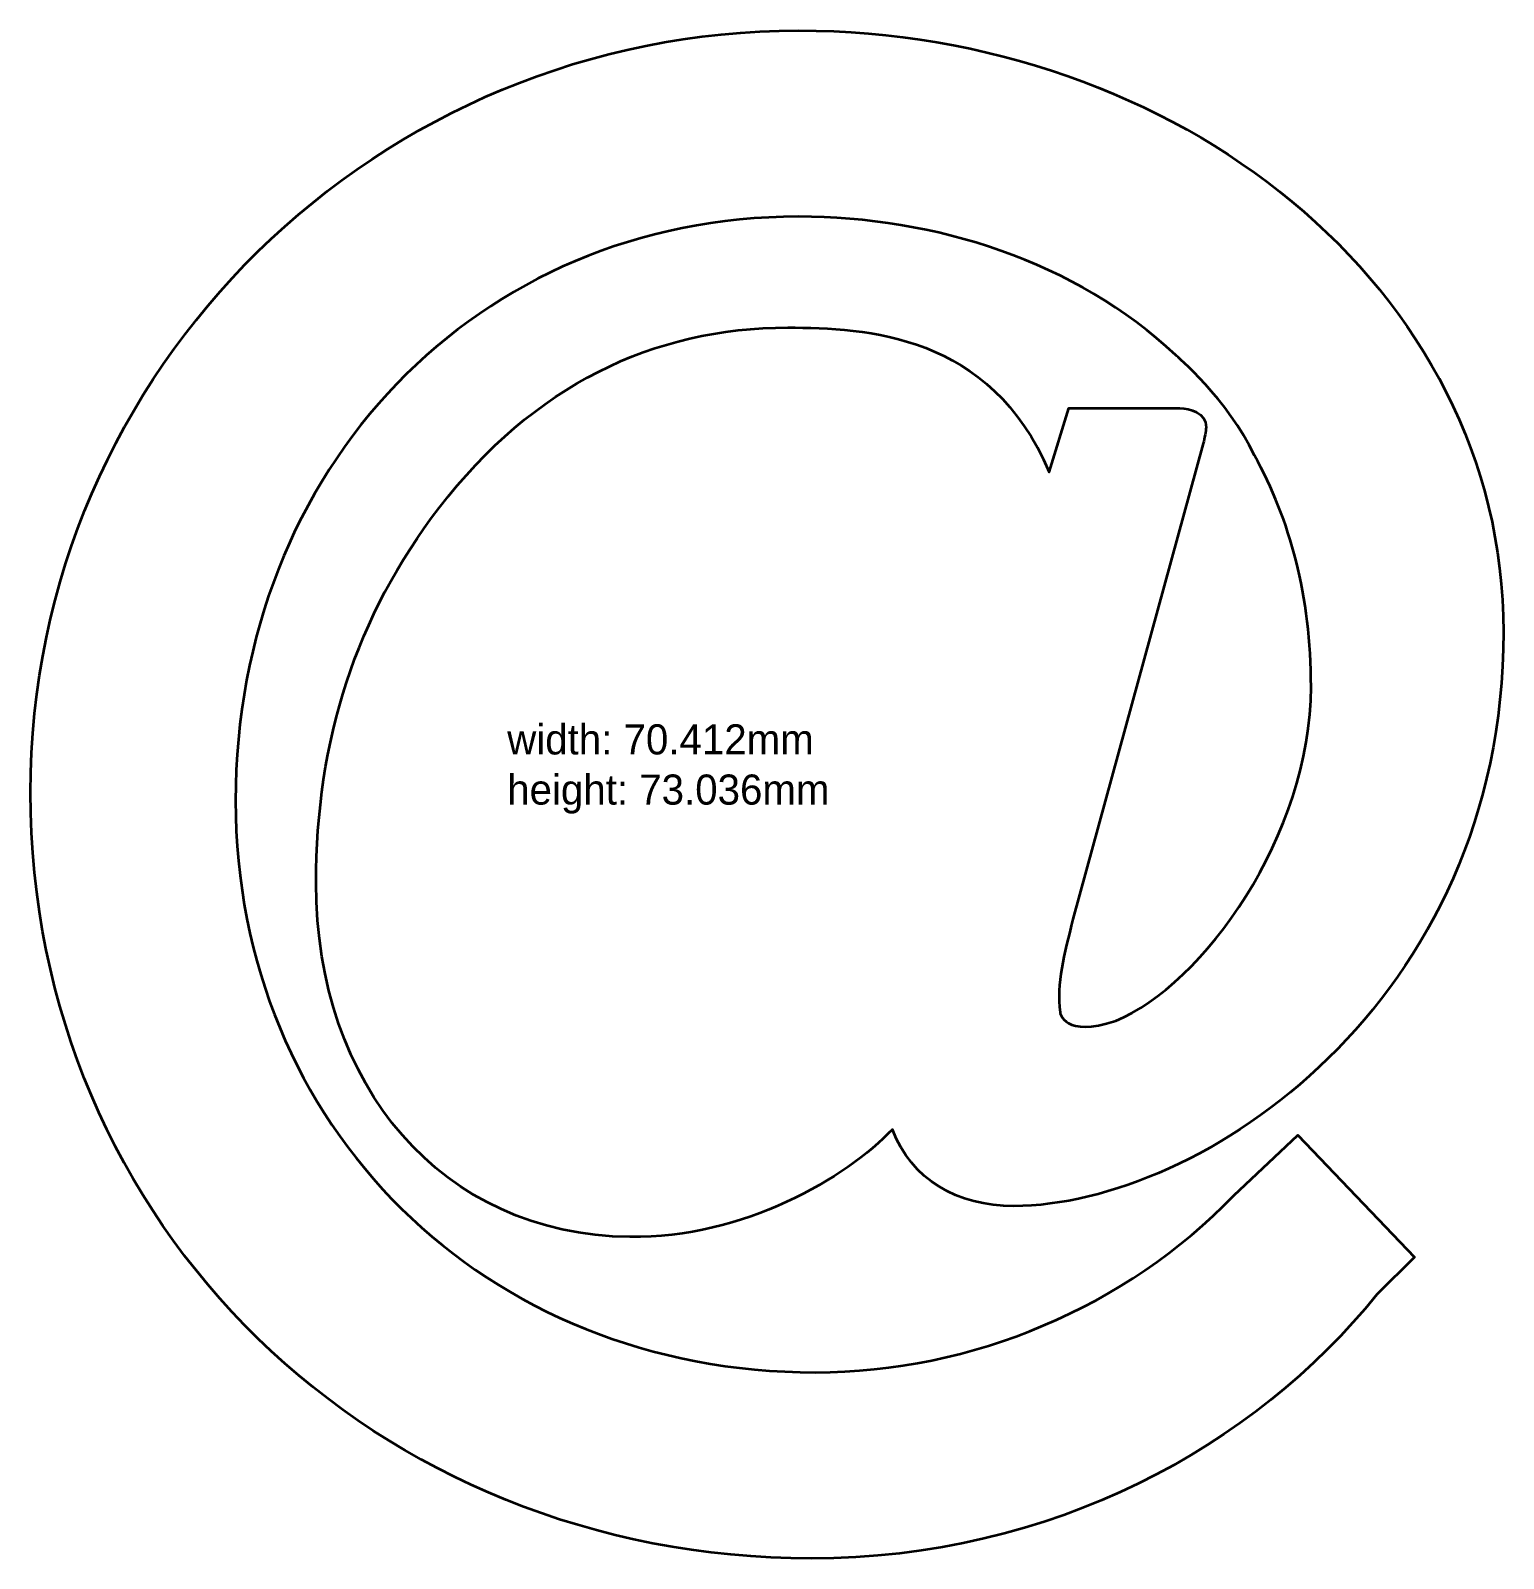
# Model space of a CAD drawing. Header units: inches. Extents: x -10 to 141, y 12 to 85.
# Drawn here: x -10.1 to 60.3, y 12 to 85 of the extents above; entities that cross this region are included whole.
import ezdxf

# ---------------------------------------------------------------- set-up
doc = ezdxf.new("R2010")
doc.units = ezdxf.units.IN
doc.header["$MEASUREMENT"] = 0
doc.layers.add('Layer 1', color=7, linetype='Continuous')

msp = doc.modelspace()

# ---------------------------------------------------------------- linework, layer by layer
at = {"layer": 'Layer 1', "color": 250, "lineweight": 35}
msp.add_open_spline([(47.391, 29.329), (42.269, 24.016), (34.892, 20.879), (27.395, 20.879), (11.59, 20.879), (-0.328, 32.624), (-0.328, 48.199), (-0.328, 64.119), (11.243, 76.124), (26.588, 76.124), (33.081, 76.124), (39.847, 73.993), (44.619, 69.502), (44.619, 69.502), (47.135, 67.365), (48.377, 64.704), (50.081, 61.662), (51.084, 57.986), (51.084, 53.646), (51.084, 46.565), (45.92, 39.394), (41.746, 37.688), (39.292, 36.84), (39.083, 38.085), (39.083, 38.085), (38.917, 39.478), (39.272, 40.829), (39.703, 42.55), (39.703, 42.55), (45.931, 65.275), (45.931, 65.275), (45.988, 65.521), (46.061, 65.872), (46.063, 66.047), (46.074, 66.774), (45.268, 66.962), (44.818, 66.962), (44.695, 66.962), (44.349, 66.981), (44.197, 66.962), (44.197, 66.962), (39.502, 66.962), (39.502, 66.962), (39.502, 66.962), (38.564, 63.917), (38.564, 63.917), (35.771, 70.528), (29.785, 70.82), (26.076, 70.82), (19.638, 70.82), (13.917, 68.066), (9.408, 62.206), (5.434, 57.044), (3.52, 51.098), (3.52, 44.264), (3.52, 34.582), (9.515, 27.46), (18.518, 27.35), (23.952, 27.283), (28.879, 30.175), (31.07, 32.492), (31.982, 30.088), (34.177, 28.83), (36.878, 28.83), (45.756, 28.83), (60.282, 38.515), (60.282, 56.269), (60.282, 72.813), (44.545, 85.02), (26.589, 85.02), (6.615, 85.02), (-10.13, 68.981), (-10.13, 48.603), (-10.13, 27.822), (6.414, 11.984), (27.194, 11.984), (38.694, 11.984), (48.379, 17.331), (54.23, 24.594), (54.23, 24.594), (56.025, 26.39), (56.025, 26.39), (56.025, 26.39), (50.447, 32.22), (50.447, 32.22), (50.447, 32.22), (47.391, 29.329), (47.391, 29.329)], degree=3, knots=[0, 0, 0, 0, 1, 1, 1, 2, 2, 2, 3, 3, 3, 4, 4, 4, 5, 5, 5, 6, 6, 6, 7, 7, 7, 8, 8, 8, 9, 9, 9, 10, 10, 10, 11, 11, 11, 12, 12, 12, 13, 13, 13, 14, 14, 14, 15, 15, 15, 16, 16, 16, 17, 17, 17, 18, 18, 18, 19, 19, 19, 20, 20, 20, 21, 21, 21, 22, 22, 22, 23, 23, 23, 24, 24, 24, 25, 25, 25, 26, 26, 26, 27, 27, 27, 28, 28, 28, 29, 29, 29, 29], dxfattribs=at)

# ---------------------------------------------------------------- texts
at = {"insert": (12.656, 51.856), "char_height": 1.43921, "attachment_point": 1}
msp.add_mtext_dynamic_manual_height_columns('width: 70.412mm\\Pheight: 73.036mm', width=30.21357, gutter_width=1, heights=[0], dxfattribs=at)

doc.saveas('drawing.dxf')
